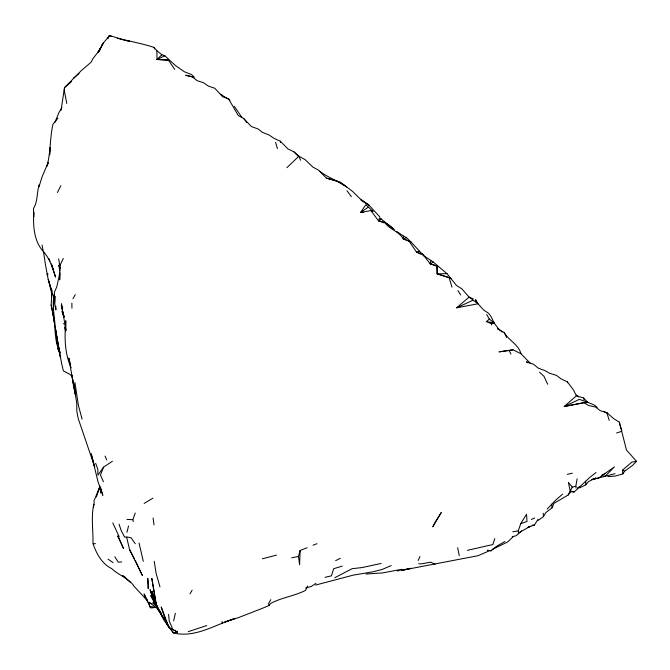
<?xml version="1.0" encoding="UTF-8"?>
<svg xmlns="http://www.w3.org/2000/svg" width="670" height="670" viewBox="0 0 670 670"><rect width="100%" height="100%" fill="white"/><g stroke="black" fill="none" stroke-linecap="round" stroke-linejoin="round"><path stroke-width="1" d="M92.971 543.261C93.298 529.685 90.718 515.398 94.277 502.232M300.152 550.43L299.607 564.802L298.468 556.418L300.152 550.43L307.153 547.75M71.204 367.763C64.32 353.082 64.571 336.533 65.777 320.704L65.953 330.553M59.973 273.812L59.663 279.876L59.873 265.663L58.633 258.871M502.14 332.111L498.262 328.526L494.075 322.881L491.169 316.743L488.656 313.367L483.606 309.934L478.012 303.786L469.101 297.086L461.865 288.845L456.505 285.47L446.999 273.67L433.356 262.096L423.7 255.68L410.81 241.786L403.281 238.863L403.457 236.049L396.531 231.317M51.146 305.034L53.918 318.484L51.146 305.034L51.892 293.502M436.312 265.462L437.192 273.863L450.851 278.192L437.192 273.863L437.678 266.25L430.249 263.838L422.611 254.148L416.497 252.046L409.06 241.074L403.281 238.863C398.776 231.184 389.63 229.542 384.722 222.482L378.475 220.773L370.878 210.564L360.493 212.532L365.895 204.702L373.081 211.544L370.878 210.564M55.317 296.341L54.806 303.946L55.97 310.101M52.134 290.252L51.716 295.922L51.397 290.688L51.866 293.552M47.838 273.469L47.629 275.546C45.711 267.405 44.614 259.206 43.441 250.974M39.061 186.545L42.151 176.671L48.198 162.467L47.394 165.498M39.044 186.612L39.312 184.644C36.54 192.315 38.048 201.302 33.5 208.479L33.735 216.854L33.743 212.13C33.048 226.175 33.801 241.669 44.111 252.414C50.066 259.382 52.813 268.503 55.568 277.112L51.355 263.98L53.365 269.951L51.456 264.642M61.071 110.165L64.504 87.636L81.346 70.585L91.128 62.193L93.113 58.391L100.559 48.851L98.23 52.134L103.431 42.905L109.763 35.443C124.21 40.744 139.486 42.537 153.899 47.377L156.872 50.719L161.872 54.764L164.87 55.803L175.456 65.543L184.325 71.74L191.62 74.63L194.375 77.226L185.649 75.249L192.407 76.983L197.148 80.651L203.487 82.703L208.378 86.095L214.819 88.256L222.633 96.723L228.587 98.859L229.86 100.609M576.108 488.053L575.832 486.303L577.105 478.816M437.678 266.25L430.249 263.838L430.802 260.655M46.833 166.612C50.828 152.752 49.748 138.229 52.955 124.26L57.98 118.129M101.237 47.779L101.756 45.116L103.431 42.905L98.23 52.134L100.743 47.453M59.856 272.799L56.791 286.835L54.546 291.961L53.24 301.835L53.441 309.44L55.568 329.456L60.149 357.01M173.656 620.906L175.347 613.268M126.99 532.281L128.531 525.942M93.423 507.09L94.168 504.343M494.762 538.613L492.852 544.551L467.358 550.346M93.783 501.503L100.023 486.077M96.354 496.989L99.185 488.639L98.08 491.889M518.463 532.106L518.27 530.9L520.724 523.714L526.553 514.217L526.997 521.453L520.724 523.714M133.33 521.528L132.827 519.711L135.239 513.002M112.384 461.245L103.54 467.166L100.466 475.022L103.423 481.671M54.881 122.484L58.96 112.527L61.95 107.585M384.128 222.917L378.475 220.773L379.689 217.851L392.695 228.168M538.119 520.414L543.462 516.612L545.774 512.617L552.105 507.751L553.931 503.371L568.194 495.004L570.572 491.755L574.19 491.973L589.717 477.484L596.015 472.509M418.147 560.497L419.99 556.552M107.912 38.709L109.411 35.527L107.627 38.048M307.622 586.007L305.587 590.345C294.465 596.074 281.702 597.481 270.647 603.444L268.963 605.529L262.062 608.444L238.763 617.506L224.844 622.036L235.271 618.385C215.171 624.649 195.07 638.301 173.413 632.932C166.88 625.596 164.083 616.132 161.194 606.911L168.689 626.701M63.265 258.469L59.873 265.663L59.973 268.729M568.194 495.004L572.239 487.115L575.832 486.303M57.411 192.516L60.861 185.699M72.938 298.786L75.258 294.666M270.814 599.658L268.628 603.444L268.963 605.529M189.978 593.855L192.131 590.195M527.416 527.457L534.342 525.096L538.002 519.426M607.883 476.646L615.236 476.052L622.865 473.891L624.674 471.161L632.447 465.524L636.5 461.337L626.467 449.997L619.381 422.184L613.653 418.658L606.886 412.603L600.37 410.785L595.488 407.017L588.662 405.551L583.88 402.586L564.232 406.506L576.359 395.836L583.545 397.997L587.506 402.134L594.491 405.174L597.205 407.377M103.54 467.166L97.912 475.181L97.845 469.402L95.668 463.355M579.6 487.902L585.722 484.862L588.444 481.646L595.931 477.785M547.156 509.058L555.656 500.172L562.599 494.1M71.506 81.581L64.504 87.636L64.303 90.676L66.774 103.44M513.396 536.427L507.734 541.946L492.132 549.467M174.702 69.362L168.714 60.526L157.014 59.462L161.872 54.764M286.911 167.693L298.862 156.202L305.076 159.611L312.798 167.023L318.761 170.28L326.357 178.136L340.159 182.073L346.692 186.888L352.964 191.762L360.058 198.789L369.053 205.28L379.815 216.879M521.587 530.908L516.227 535.69L512.207 536.729M476.152 302.086L475.6 299.616L478.012 303.786L456.605 307.823L469.101 297.086L473.162 298.954L470.809 298.217M73.432 78.281L79.026 73.499M491.093 550.799L487.542 550.305L491.093 550.799L496.219 546.536L504.845 541.528M486.353 321.6L489.376 319.146L494.075 322.881L491.37 323.669L486.353 321.6L494.075 322.881M622.865 473.891L622.472 470.189L631.86 462.091L636.5 461.329M591.752 479.645L598.578 478.062L614.415 466.915L605.127 476.278L591.752 479.645L593.578 478.807M368.24 207.214L360.493 212.532L363.4 212.306M316.014 583.327L311.382 586.392L305.553 588.101M144.159 503.413L152.944 498.137M430.249 263.838L433.356 262.096M577.532 487.886L579.274 486.914M528.211 527.407L530.288 526.277L518.144 533.211M335.653 560.673L340.327 558.244M378.475 220.773L381.783 219.098M334.849 577.699L352.185 568.671L362.16 567.557L381.062 563.453M156.872 50.719L157.014 59.462L164.87 55.803M456.605 307.823L472.727 300.328M531.352 519.501L534.668 517.96M601.794 475.055L605.446 473.389M489.385 550.79L478.07 555.698L400.836 570.497M391.221 565.572L382.185 569.433L372.771 571.853L353.551 575.061L315.545 585.086M313.016 545.204L316.935 543.713M206.796 625.545L188.312 631.651M403.281 238.863L406.497 237.674L410.81 241.786L409.06 241.074M616.618 433.004L621.45 431.388M342.219 566.15L333.66 568.688L331.441 575.848L325 577.331M276.501 555.137L262.322 558.805M416.497 252.046L419.521 251.25M615.052 473.673L605.127 476.278L603.168 475.993M177.383 631.978L173.413 632.932L170.523 628.2L177.383 631.978L170.523 628.2M567.389 474.352L572.347 473.204M401.632 570.497L411.12 568.302L401.288 570.204M291.693 557.808L298.468 556.418M397.36 570.966L399.328 570.58M401.673 569.307L382.587 572.909L366.038 574.031M587.506 402.134L564.232 406.506L579.307 399.37L587.506 402.134L583.88 402.586M512.801 531.796L518.27 530.9M513.053 349.832L499.183 351.842L513.053 349.832L520.958 353.727L530.38 363.366M121.697 561.887L118.339 562.214L114.83 556.795M63.323 323.769L64.982 323.677M93.113 543.789L95.45 543.663M532.248 525.146L534.342 525.096M437.192 273.863L446.999 273.67M158.522 608.921L156.169 607.707L149.628 606.216L150.583 607.816L153.33 607.832M157.014 59.462L168.572 59.756M126.898 519.384L132.827 519.711M418.658 563.73L421.196 563.889L430.768 562.189L435.023 564.224M119.034 524.225L121.337 530.908L124.67 537.214L126.563 536.905L131.069 537.775L135.265 543.722M129.528 41.012L126.689 40.669L128.565 40.987M572.239 487.115L568.386 482.4L570.212 491.01L574.19 491.973M326.357 178.136L336.859 181.009L346.692 186.888C338.266 180.95 328.3 177.759 320.067 171.537M117.225 38.224L125.742 40.56M386.012 223.638L387.897 224.35L394.404 229.509M133.456 585.27C127.618 577.641 118.523 575.136 111.714 568.612C102.083 563.989 96.497 553.78 93.155 544.023M622.472 470.189L624.674 471.161M300.612 160.231L298.862 156.202L293.971 151.856L287.933 148.899L280.32 141.228L273.804 138.246L269.198 135.03L262.531 132.425L258.084 128.958L251.409 126.563L243.763 118.598L238.21 115.483L228.587 98.859M576.359 395.836L573.486 389.974L567.381 381.858L561.125 378.885L556.494 375.393L549.492 373.224L545.07 370.661L538.203 368.123L533.571 364.279L526.444 361.792L528.044 362.839M417.402 252.498L421.003 254.315M403.457 236.049L406.497 237.674M497.416 328.853L504.192 332.462C508.58 340.561 518.53 344.254 520.958 353.727M603.452 411.271L606.769 413.072M220.346 94.118L227.666 98.808M125.784 577.632L122.484 575.496L130.399 582.431M108.012 559.149L113.096 562.624M151.077 603.695L149.268 602.397L156.169 607.707M109.763 35.443L111.17 36.54M72.318 376.481L69.571 374.161L63.349 370.862L61.715 363.793M157.174 606.819L152.743 602.832L156.956 606.719M539.543 372.227L543.94 376.247L547.675 384.203M576.594 394.998L578.629 396.925M293.971 151.856L298.343 156.336M146.831 600.002L133.33 585.547M156.403 605.228L154.41 602.899L150.758 595.613L152.978 599.089M144.511 597.154L146.931 600.01M157.316 606.501L154.41 602.899L150.088 589.801L154.41 602.899L157.927 607.841M243.763 118.598L246.92 122.551M241.887 117.434L234.282 106.27M346.934 190.699L351.365 196.628M422.611 254.148L423.7 255.68M156.629 605.571L152.417 596.928L155.758 603.209M163.874 618.569L158.656 610.822L155.465 603.888L156.504 605.496M164.493 620.186L156.42 605.521L151.923 591.233L158.656 610.822L156.42 605.521L151.814 578.411L156.42 605.521L161.269 613.259M165.54 621.743L167.617 624.859L165.54 621.442M457.92 290.621L460.717 294.984M163.974 618.887L160.331 612.908L163.79 619.784L169.594 628.293L168.111 625.721M486.705 314.54L489.376 319.146M60.099 352.73C54.739 342.772 55.476 330.687 54.027 319.691L54.53 322.789M146.755 599.683L150.583 607.816M509.016 350.36L510.925 354.028M126.689 537.357L129.519 549.45L134.293 558.646M135.248 560.48L136.203 562.323M153.899 47.377L154.695 48.977M129.519 549.45L142.434 575.605L136.621 563.21M59.781 352.554L57.679 348.249L59.814 353.266M147.115 600.094L144.075 593.888L147.04 600.864M147.978 601.861L149.284 604.524M570.212 491.01L570.572 491.755M504.192 332.462L506.554 337.462M112.778 522.868L119.201 536.787M48.868 258.528L50.041 261.132M63.977 315.855L62 311.45L63.96 317.212L61.322 305.202L63.96 317.212M105.048 456.103L106.714 459.905M56.213 331.91L56.866 342.01L59.99 351.976M620.144 425.785L621.861 430.5M606.886 412.603L609.164 420.341M60.066 268.779L58.801 265.119L59.898 270.839M82.092 419.185L78.373 405.3L74.94 382.52M59.253 349.514L56.866 342.01L56.246 332.094M159.988 586.954L156.127 573.361L154.201 561.251M583.545 397.997L584.131 399.881M449.176 277.882L451.965 287.103M65.878 330.034L62.863 312.237M275.588 142.341L277.422 148.589M143.305 561.326L139.025 542.976M491.37 323.669L491.721 324.925M70.635 364.681L68.809 358.056L73.315 383.491M61.38 303.577L62.687 308.426M75.308 391.716L73.541 382.863L75.635 395.384L73.742 387.553L71.899 375.066L73.298 383.005M51.959 294.197L46.975 273.879M73.532 384.505L73.976 386.54M74.42 388.575L75.082 391.623L73.692 384.923M57.587 343.082L55.568 329.456L61.598 363.349M457.669 547.725L459.243 555.748M58.927 349.196L56.414 335.687L56.263 331.7M52.662 312.346L54.521 322.982M75.635 395.384L74.353 387.871L76.765 403.415L76.79 411.062L78.172 418.407L94.73 467.007L91.179 453.732L97.979 481.579L102.837 495.339L100.55 487.35L100.634 493.103M42.135 245.12L42.947 249.994M619.381 422.184L619.8 424.847M567.381 381.858L567.524 382.771M280.32 141.228L280.546 142.643M222.004 621.458L222.272 623.15M172.332 629.54L171.956 627.17L169.276 621.299L168.589 614.449M65.467 330.168L64.998 327.069L65.509 330.779M153.061 518.01L154.025 524.878M551.728 504.192L552.105 507.751M65.434 328.2L65.685 330.896M543.261 513.245L543.462 516.612M55.786 306.165L55.92 309.121M71.866 303.183L71.941 308.15M585.714 481.269L585.722 484.862M53.533 302.999L53.441 309.44L54.086 294.859L53.533 302.999M148.355 584.918L148.171 588.595L147.743 578.336L148.355 584.918M49.898 150.239L49.639 154.787L50.208 147.45L49.898 150.239M435.383 521.779L432.812 526.771L441.296 512.483L435.383 521.779M367.746 204.157L360.963 200.037L369.053 205.28L367.746 204.157M120.499 541.678L117.727 535.883L123.59 548.638L120.499 541.678M51.263 289.348L48.223 279.507L51.263 289.348"/></g></svg>
